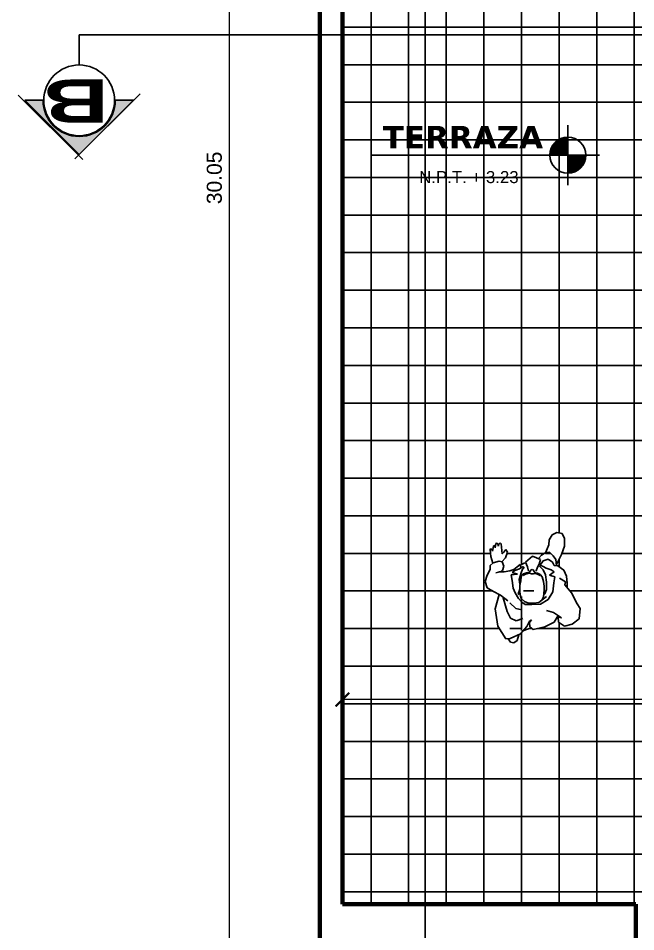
# Model space of a CAD drawing. Header units: inches. Extents: x 20.7 to 104.8, y 84.5 to 143.9.
# Drawn here: x 39.59 to 43.7, y 118.93 to 125.01 of the extents above; entities that cross this region are included whole.
import ezdxf
from ezdxf.enums import TextEntityAlignment as Align

# ---------------------------------------------------------------- set-up
doc = ezdxf.new("R2010")
doc.units = ezdxf.units.IN
doc.header["$MEASUREMENT"] = 0
doc.linetypes.add('CONTINUA', pattern=[0])
for name, color, linetype in [('Cotas', 60, 'Continuous'), ('Linea de corte', 30, 'Continuous'), ('Niveles', 86, 'Continuous'), ('Personas', 241, 'Continuous'), ('Texto', 98, 'Continuous'), ('Textura piso', 8, 'Continuous')]:
    doc.layers.add(name, color=color, linetype=linetype)
doc.layers.add('Paredes', color=5, linetype='Continuous', lineweight=80)
doc.styles.add('SANSSERIFBOLD', font='sasb____.pfb', dxfattribs={"width": 0.85, "height": 0.6})
doc.styles.get("Standard").update_dxf_attribs({"font": 'arial.ttf'})
doc.styles.add('style1', font='arial.ttf')
doc.dimstyles.new('Cotas', dxfattribs={"dimtxt": 0.1, "dimasz": 0.09, "dimexe": 0.2, "dimexo": 0.4, "dimgap": 0.05, "dimtad": 1, "dimzin": 0, "dimdsep": 46, "dimtxsty": 'Standard', "dimblk": 'ARCHTICK', "dimcen": 0.09, "dimse1": 1, "dimse2": 1, "dimclrd": 60, "dimclre": 256, "dimadec": 0, "dimazin": 0, "dimtfac": 1, "dimtix": 1, "dimtofl": 0, "dimtmove": 1, "dimatfit": 3, "dimfxl": 0, "dimtolj": 1, "dimtzin": 0, "dimlwd": 9, "dimarcsym": 0})

# ---------------------------------------------------------------- blocks, each defined once
blk = doc.blocks.new('Nivel')
at = {"layer": 'Niveles'}
for p, q in [((46.51201606576204, 32.29701402175791), (46.5120160657625, 32.69473170920693)), ((46.4135336724248, 32.56323279796762), (46.4135336724248, 32.49587286548248)), ((46.51201606576227, 32.56432433692654), (46.41428920988822, 32.56432433692654)), ((46.51201606576227, 32.56929580801962), (46.41796706889862, 32.56929580801962)), ((46.41850514351789, 32.56997988082443), (46.41850514351789, 32.49587286548248)), ((46.51201606576227, 32.57426727911271), (46.42206909130822, 32.57426727911271)), ((46.42347661461098, 32.57585353747091), (46.42347661461098, 32.49587286548248)), ((46.51201606576227, 32.57923875020591), (46.42665640569884, 32.57923875020591)), ((46.42844808570429, 32.58103468210751), (46.42844808570429, 32.49587286548248)), ((46.51201606576227, 32.584210221299), (46.43181223873874, 32.584210221299)), ((46.43341955679738, 32.58564330092971), (46.43341955679738, 32.49587286548248)), ((46.5120160657625, 32.58918169239208), (46.43765475107101, 32.58918169239208)), ((46.43839102789046, 32.58976373884214), (46.43839102789046, 32.49587286548248)), ((46.44336249898355, 32.59345785444301), (46.44336249898355, 32.49587286548248)), ((46.5120160657625, 32.59415316348517), (46.44436161042948, 32.59415316348517)), ((46.44833397007663, 32.59677248387103), (46.44833397007663, 32.49587286548248)), ((46.5120160657625, 32.59912463457825), (46.45222296849805, 32.59912463457825)), ((46.45330544116972, 32.59974396281867), (46.45330544116972, 32.49587286548248)), ((46.4582769122628, 32.60240101051007), (46.4582769122628, 32.49587286548248)), ((46.5120160657625, 32.60409610567145), (46.46177790710907, 32.60409610567145)), ((46.46324838335589, 32.6047666460881), (46.46324838335589, 32.49587286548248)), ((46.46821985444898, 32.60685950511296), (46.46821985444898, 32.49587286548248)), ((46.47319132554229, 32.60869476871365), (46.47319132554229, 32.49587286548248)), ((46.5120160657625, 32.60906757676454), (46.47429207287131, 32.60906757676454)), ((46.47816279663537, 32.6102848336994), (46.47816279663537, 32.49587286548248)), ((46.48313426772846, 32.6116398039588), (46.48313426772846, 32.49587286548248)), ((46.48810573882155, 32.61276785497065), (46.48810573882155, 32.49587286548248)), ((46.49307720991463, 32.61367550569499), (46.49307720991463, 32.49587286548248)), ((46.5120160657625, 32.61403904785762), (46.49549651235587, 32.61403904785762)), ((46.49804868100772, 32.61436782092354), (46.49804868100772, 32.49587286548248)), ((46.5030201521008, 32.6148485598039), (46.5030201521008, 32.49587286548248)), ((46.50799162319389, 32.6151202812359), (46.50799162319389, 32.49587286548248)), ((46.51201606576204, 32.49969521271608), (46.39276200099492, 32.49969521271608)), ((46.51201606576204, 32.50466668380917), (46.39302526333994, 32.50466668380917)), ((46.51201606576204, 32.50963815490226), (46.39349746338665, 32.50963815490226)), ((46.39364778805246, 32.51087596962414), (46.39364778805246, 32.49587286548248)), ((46.51201606576204, 32.51460962599545), (46.39418111293683, 32.51460962599545)), ((46.51201606576204, 32.51958109708854), (46.39507992055472, 32.51958109708854)), ((46.51201606576204, 32.52455256818163), (46.39619889538174, 32.52455256818163)), ((46.51201606576227, 32.52952403927471), (46.39754449372684, 32.52952403927471)), ((46.39861925914555, 32.53298494641316), (46.39861925914555, 32.49587286548248)), ((46.51201606576227, 32.53449551036791), (46.3991248189627, 32.53449551036791)), ((46.51201606576227, 32.539466981461), (46.40094989020052, 32.539466981461)), ((46.51201606576227, 32.54443845255408), (46.40303200245829, 32.54443845255408)), ((46.40359073023863, 32.54567335662929), (46.40359073023863, 32.49587286548248)), ((46.51201606576227, 32.54940992364717), (46.40538621203949, 32.54940992364717)), ((46.51201606576227, 32.55438139474025), (46.40803099805565, 32.55438139474025)), ((46.40856220133172, 32.5553156130322), (46.40856220133172, 32.49587286548248)), ((46.51201606576227, 32.55935286583345), (46.41098917895827, 32.55935286583345)), ((46.72324268927422, 32.49587286548225), (45.20537225353132, 32.49587286548232)), ((46.63132583827154, 32.494723741623), (46.51201606576204, 32.494723741623)), ((46.63117428251324, 32.48975227052991), (46.51201606576204, 32.48975227052991)), ((46.63081467001619, 32.48478079943671), (46.51201606576204, 32.48478079943671)), ((46.63024510228227, 32.47980932834363), (46.51201606576204, 32.47980932834363)), ((46.62946252475761, 32.47483785725054), (46.51201606576204, 32.47483785725054)), ((46.62846264293374, 32.46986638615746), (46.51201606576204, 32.46986638615746)), ((46.62723979981796, 32.46489491506426), (46.51201606576204, 32.46489491506426)), ((46.62578680626642, 32.45992344397117), (46.51201606576204, 32.45992344397117)), ((46.62409471158888, 32.45495197287809), (46.51201606576204, 32.45495197287809)), ((46.62215249595737, 32.449980501785), (46.51201606576204, 32.449980501785)), ((46.61994665740461, 32.4450090306918), (46.51201606576204, 32.4450090306918)), ((46.61746065272017, 32.44003755959871), (46.51201606576204, 32.44003755959871)), ((46.51296309428697, 32.49587286548248), (46.51296309428697, 32.3765613176807)), ((46.51793456538029, 32.49587286548248), (46.51793456538029, 32.37670443986493)), ((46.52290603647337, 32.49587286548248), (46.52290603647337, 32.37705556522788)), ((46.52787750756646, 32.49587286548248), (46.52787750756646, 32.37761654655716)), ((46.53284897865954, 32.49587286548248), (46.53284897865954, 32.37839039001445)), ((46.53782044975263, 32.49587286548248), (46.53782044975263, 32.37938133759845)), ((46.54279192084572, 32.49587286548248), (46.54279192084572, 32.38059498796141)), ((46.5477633919388, 32.49587286548248), (46.5477633919388, 32.38203846394625)), ((46.55273486303189, 32.49587286548248), (46.55273486303189, 32.38372063924165)), ((46.55770633412497, 32.49587286548248), (46.55770633412497, 32.38565244233504)), ((46.56267780521829, 32.49587286548248), (46.56267780521829, 32.38784726454841)), ((46.56764927631137, 32.49587286548248), (46.56764927631137, 32.39032151217108)), ((46.57262074740446, 32.49587286548248), (46.57262074740446, 32.39309536373761)), ((46.57759221849754, 32.49587286548248), (46.57759221849754, 32.39619382809595)), ((46.58256368959063, 32.49587286548248), (46.58256368959063, 32.39964825805779)), ((46.58753516068371, 32.49587286548248), (46.58753516068371, 32.4034985800774)), ((46.5925066317768, 32.49587286548248), (46.5925066317768, 32.40779669910065)), ((46.59747810286989, 32.49587286548248), (46.59747810286989, 32.4126119351774)), ((46.60244957396297, 32.49587286548248), (46.60244957396297, 32.41804020590856)), ((46.60742104505628, 32.49587286548248), (46.60742104505628, 32.42422070412086)), ((46.61239251614937, 32.49587286548248), (46.61239251614937, 32.43136929573969)), ((46.61736398724246, 32.49587286548248), (46.61736398724246, 32.43985538837338)), ((46.62233545833554, 32.49587286548248), (46.62233545833554, 32.45042207974526)), ((46.62730692942863, 32.49587286548248), (46.62730692942863, 32.46514569416907)), ((46.61467413010972, 32.43506608850563), (46.51201606576204, 32.43506608850563)), ((46.61156185614389, 32.43009461741254), (46.51201606576204, 32.43009461741254)), ((46.60809217902782, 32.42512314631946), (46.51201606576204, 32.42512314631946)), ((46.60422476192501, 32.42015167522626), (46.51201606576204, 32.42015167522626)), ((46.59990711596787, 32.41518020413317), (46.51201606576204, 32.41518020413317)), ((46.59506905315446, 32.41020873304009), (46.51201606576204, 32.41020873304009)), ((46.58961329299107, 32.405237261947), (46.51201606576204, 32.405237261947)), ((46.58339834355455, 32.4002657908538), (46.51201606576204, 32.4002657908538)), ((46.57620405873898, 32.39529431976072), (46.51201606576204, 32.39529431976072)), ((46.56765181193553, 32.39032284866763), (46.51201606576204, 32.39032284866763)), ((46.5569731899195, 32.38535137757454), (46.51201606576204, 32.38535137757454)), ((46.54197468260371, 32.38037990648146), (46.51201606576204, 32.38037990648146))]:
    blk.add_line(p, q, dxfattribs=at)
blk.add_circle((46.51201606576204, 32.49587286548236), 0.1193153062346656, dxfattribs=at)
blk = doc.blocks.new('persona2')
at = {"layer": 'Personas', "color": 30, "linetype": 'ByBlock'}
for p, q in [((44.97619461553275, 30.9104643167072), (45.04932404474047, 30.94699779430307)), ((45.04932404474047, 30.94699779430307), (45.08011538335412, 30.96814875501645)), ((45.08011538335412, 30.96814875501645), (45.14939589523495, 30.9604574965751)), ((45.14939589523495, 30.9604574965751), (45.18403615117548, 30.91430994592765)), ((44.82608683979091, 30.85854832222885), (44.86457601305809, 30.87585365372156)), ((44.86457601305809, 30.87585365372156), (44.91268747964212, 30.88162209755246)), ((44.87804722370159, 30.82970610307411), (44.90306518632527, 30.87008520989066)), ((44.90306518632527, 30.87008520989066), (44.92230977295875, 30.86623958066998)), ((44.91268747964212, 30.88162209755246), (44.94105232689751, 30.88162209755246)), ((44.92230977295875, 30.86623958066998), (44.97619461553275, 30.9104643167072)), ((45.19750736181899, 30.8623939514493), (45.17056494053198, 30.82393765924321)), ((45.18403615117548, 30.91430994592765), (45.19750736181899, 30.8623939514493)), ((44.75488186924675, 30.8066323277505), (44.72986390662307, 30.78740418164734)), ((44.79594733395029, 30.8105399832487), (44.75488186924675, 30.8066323277505)), ((44.79337104251393, 30.7950954400887), (44.79721995984058, 30.81816921541231)), ((44.79721995984058, 30.81816921541231), (44.82608683979091, 30.85854832222885)), ((44.87034938904807, 30.79894106930915), (44.85880263706812, 30.76433040632373)), ((44.91076302097857, 30.79317262547825), (44.87034938904807, 30.79894106930915)), ((45.14169806058165, 30.84316580534637), (45.10705780464112, 30.79124981086802)), ((45.12726462060643, 30.82153414098037), (45.17056494053198, 30.7950954400887)), ((45.137849143255, 30.82201484463299), (45.14169806058165, 30.84316580534637)), ((45.17056494053198, 30.82393765924321), (45.137849143255, 30.82201484463299)), ((44.72986390662307, 30.78740418164734), (44.70677040266272, 30.76433040632373)), ((44.70677040266272, 30.76433040632373), (44.70869486132604, 30.73933381638967)), ((44.70869486132604, 30.73933381638967), (44.72601498929642, 30.71049159723493)), ((44.75295741058343, 30.75471633327215), (44.7722019972169, 30.78355855242667)), ((44.76450416256338, 30.72202848489696), (44.75295741058343, 30.75471633327215)), ((44.7722019972169, 30.78355855242667), (44.79337104251393, 30.7950954400887)), ((44.81261562914741, 30.7412566309999), (44.80106887716723, 30.72202848489696)), ((44.82416238112759, 30.77394447937509), (44.81261562914741, 30.7412566309999)), ((44.83763359177109, 30.7950954400887), (44.82416238112759, 30.77394447937509)), ((44.85880263706812, 30.76433040632373), (44.83763359177109, 30.7950954400887)), ((44.85687817840456, 30.73741100177922), (44.9049896449886, 30.74317944561035)), ((44.9049896449886, 30.74317944561035), (44.95310111157263, 30.74317944561035)), ((44.97042123954278, 30.78548136703712), (44.91076302097857, 30.79317262547825)), ((44.95310111157263, 30.74317944561035), (44.98247630264491, 30.73189094713742)), ((45.02045716479014, 30.75471633327215), (44.97042123954278, 30.78548136703712)), ((45.05124850340379, 30.7028003387938), (45.02045716479014, 30.75471633327215)), ((45.10705780464112, 30.79124981086802), (45.09358659399762, 30.74317944561035)), ((45.17056494053198, 30.7950954400887), (45.20328073780919, 30.73356537255877)), ((44.72601498929642, 30.71049159723493), (44.74871032939525, 30.69033519580271)), ((44.79144658385061, 30.70087752418335), (44.76450416256338, 30.72202848489696)), ((44.80106887716723, 30.72202848489696), (44.79144658385061, 30.70087752418335)), ((44.79308855316882, 30.69066367409743), (44.82223792246426, 30.72202848489696)), ((44.82223792246426, 30.72202848489696), (44.85687817840456, 30.73741100177922)), ((45.05317296206712, 30.64511590048455), (45.05124850340379, 30.7028003387938)), ((45.20328073780919, 30.73356537255877), (45.22060086577934, 30.65472997353613)), ((45.05317296206712, 30.60089116444733), (45.05317296206712, 30.64511590048455)), ((45.17441385785863, 30.62973338360207), (45.15516927122516, 30.6431930858741)), ((45.15516927122516, 30.6431930858741), (45.16479156454201, 30.62973338360207)), ((45.16479156454201, 30.62973338360207), (45.19943182048231, 30.61242805210913)), ((45.20135627914564, 30.63357901282275), (45.17441385785863, 30.62973338360207)), ((45.22060086577934, 30.65472997353613), (45.20135627914564, 30.63357901282275)), ((45.20867944043103, 30.64162760849245), (45.22903053682575, 30.58740438027928)), ((44.77989983187043, 30.59512272061643), (44.77619346703693, 30.60623231614259)), ((44.79137111488324, 30.56933438348994), (44.77989983187043, 30.59512272061643)), ((44.78759766652373, 30.56820331607214), (44.80684225315743, 30.57397175990304)), ((44.82031346380094, 30.52590139464537), (44.78759766652373, 30.56820331607214)), ((44.81261562914741, 30.59512272061643), (44.80106887716723, 30.58550864756485)), ((44.80106887716723, 30.58550864756485), (44.81646454647406, 30.56435768685146)), ((44.81454008781073, 30.5874314621753), (44.81261562914741, 30.59512272061643)), ((44.83570913310776, 30.57781738912372), (44.81454008781073, 30.5874314621753)), ((44.81646454647406, 30.56435768685146), (44.82801129845424, 30.5335926530865)), ((44.88766951701844, 30.56243487224124), (44.83570913310776, 30.57781738912372)), ((44.91801355844641, 30.5674878920249), (44.88766951701844, 30.56243487224124)), ((44.97619461553275, 30.53551546769695), (45.01468378879994, 30.55858924302056)), ((45.01468378879994, 30.55858924302056), (45.03777729276029, 30.57974020373394)), ((45.03777729276029, 30.57974020373394), (45.05317296206712, 30.60089116444733)), ((45.08973767667097, 30.57974020373394), (45.08011538335412, 30.5393610969174)), ((45.14747143657163, 30.58550864756485), (45.16286710587868, 30.54128391152785)), ((45.19943182048231, 30.61242805210913), (45.24946774572967, 30.57012613068236)), ((45.24946774572967, 30.57012613068236), (45.28025908434332, 30.50282761932153)), ((44.82993575711756, 30.49898199010108), (44.82031346380094, 30.52590139464537)), ((44.82801129845424, 30.5335926530865), (44.84148250909774, 30.51436450698356)), ((44.83763359177109, 30.46244851250522), (44.82993575711756, 30.49898199010108)), ((44.84148250909774, 30.51436450698356), (44.85302926107791, 30.55089798457943)), ((44.85302926107791, 30.55089798457943), (44.85687817840456, 30.50859606315266)), ((44.85687817840456, 30.50859606315266), (44.89344289300842, 30.51436450698356)), ((44.89344289300842, 30.51436450698356), (44.9454032769191, 30.52205576542469)), ((44.9454032769191, 30.52205576542469), (44.97619461553275, 30.53551546769695)), ((45.08011538335412, 30.5393610969174), (45.04353454257487, 30.49999999999999)), ((45.1455469779083, 30.50475043393199), (45.10128442865115, 30.48167665860815)), ((45.16286710587868, 30.54128391152785), (45.1455469779083, 30.50475043393199)), ((45.28025908434332, 30.50282761932153), (45.28218354300687, 30.47398540016702)), ((44.76642862122693, 30.4297606641298), (44.77027753855358, 30.44898881023296)), ((44.77027753855358, 30.44898881023296), (44.79914441850391, 30.46052569789476)), ((44.79914441850391, 30.46052569789476), (44.82801129845424, 30.45091162484341)), ((44.82801129845424, 30.45091162484341), (44.83378467444444, 30.44129755179183)), ((44.83378467444444, 30.44129755179183), (44.84340696776106, 30.40668688880619)), ((44.83763359177109, 30.42745328659757), (44.83763359177109, 30.46244851250522)), ((44.99159028483981, 30.43745192257115), (44.96464786355281, 30.38745874270303)), ((45.03007945810676, 30.48552228782883), (44.99159028483981, 30.43745192257115)), ((45.10128442865115, 30.48167665860815), (45.00891041280996, 30.45668006867431)), ((45.28218354300687, 30.47398540016702), (45.19750736181899, 30.42014659107845)), ((44.77605091454355, 30.38938155731348), (44.76642862122693, 30.4297606641298)), ((44.79337104251393, 30.3682305966001), (44.77605091454355, 30.38938155731348)), ((44.96464786355281, 30.38745874270303), (44.94347881825578, 30.34900245049694)), ((45.08203984201744, 30.40284125958551), (44.98748477302458, 30.42983391421017)), ((45.19750736181899, 30.42014659107845), (45.08203984201744, 30.40284125958551)), ((44.82031346380094, 30.3682305966001), (44.79337104251393, 30.3682305966001)), ((44.85880263706812, 30.34900245049694), (44.82031346380094, 30.3682305966001)), ((44.90114072766195, 30.33554274822468), (44.85880263706812, 30.34900245049694)), ((44.94347881825578, 30.34900245049694), (44.90114072766195, 30.33554274822468))]:
    blk.add_line(p, q, dxfattribs=at)
at = {"layer": 'Personas', "color": 18, "linetype": 'ByBlock'}
for p, q in [((44.61439638682153, 30.8623939514493), (44.58168058954455, 30.84701143456682)), ((44.66635677073221, 30.86431676605975), (44.61439638682153, 30.8623939514493)), ((44.72216607196955, 30.84316580534637), (44.66635677073221, 30.86431676605975)), ((44.58168058954455, 30.84701143456682), (44.57398275489103, 30.81240077158141)), ((44.57398275489103, 30.81240077158141), (44.59130288286118, 30.78163573781644)), ((44.78695274069819, 30.80968408713187), (44.72216607196955, 30.84316580534637)), ((44.59130288286118, 30.78163573781644), (44.62401868013838, 30.76240759171328)), ((44.62401868013838, 30.76240759171328), (44.65673447741536, 30.75856196249283)), ((44.65673447741536, 30.75856196249283), (44.7099103089029, 30.73730980101042)), ((45.25468240791422, 30.55872880214549), (45.29373029498682, 30.54897516996898)), ((45.305277046967, 30.50475043393199), (45.2812008407106, 30.48871334186294)), ((45.29373029498682, 30.54897516996898), (45.30912596429388, 30.52590139464537)), ((45.30912596429388, 30.52590139464537), (45.305277046967, 30.50475043393199))]:
    blk.add_line(p, q, dxfattribs=at)
at = {"layer": 'Personas', "linetype": 'ByBlock'}
for p, q in [((45, 30.74368397986752), (45.04110790781427, 30.69313285422522)), ((44.84320011169719, 30.67244634148546), (44.84502695289196, 30.68400645154584)), ((44.84502695289196, 30.68400645154584), (44.85355221180165, 30.70225925690461)), ((44.85355221180165, 30.70225925690461), (44.8693848354911, 30.71564464750095)), ((44.8693848354911, 30.71564464750095), (44.90044113580469, 30.72294576964459)), ((44.90044113580469, 30.72294576964459), (44.93210638318359, 30.72842161125204)), ((44.93210638318359, 30.72842161125204), (44.95463742458772, 30.72903003809752)), ((44.95463742458772, 30.72903003809752), (44.98204004251155, 30.7265963307163)), ((44.98386688370655, 30.73207217232398), (44.95813819956551, 30.72871912393863)), ((44.965031521042, 30.72961748470671), (45.00944266043538, 30.72172891595387)), ((44.98752056609631, 30.72781318440679), (44.98386688370655, 30.73207217232398)), ((44.98565925619958, 30.72595346461562), (44.98752056609631, 30.72781318440679)), ((45.00944266043538, 30.72172891595387), (45.02527528412482, 30.71260251327449)), ((45.04110790781427, 30.69313285422522), (45.04597948433396, 30.65966937773437)), ((44.82006012322798, 30.64810926767377), (44.82371380561798, 30.65480196297194)), ((44.82249591148783, 30.64202499922085), (44.82006012322798, 30.64810926767377)), ((44.83223906452744, 30.63594073076792), (44.82249591148783, 30.64202499922085)), ((44.82371380561798, 30.65480196297194), (44.83345695865759, 30.66210308511536)), ((44.84259116463212, 30.62924803546975), (44.83223906452744, 30.63594073076792)), ((44.83345695865759, 30.66210308511536), (44.84320011169719, 30.66697049987779)), ((44.84380905876204, 30.61099523011098), (44.84259116463212, 30.62924803546975)), ((44.84320011169719, 30.66697049987779), (44.84320011169719, 30.67244634148546)), ((45.04415264313896, 30.62377219386208), (45.03380054303451, 30.59821826635989)), ((45.04597948433396, 30.65966937773437), (45.04415264313896, 30.62377219386208)), ((44.84989852941188, 30.59152557106172), (44.84380905876204, 30.61099523011098)), ((44.85598800006149, 30.58179074153709), (44.84989852941188, 30.59152557106172)), ((44.86877588842602, 30.57509804623892), (44.85598800006149, 30.58179074153709)), ((44.895569559285, 30.57205591201246), (44.86877588842602, 30.57509804623892)), ((44.92845270079359, 30.56536321671406), (44.895569559285, 30.57205591201246)), ((44.96925215414702, 30.56718849725003), (44.92845270079359, 30.56536321671406)), ((44.98386688370655, 30.55562838718943), (44.95153660203312, 30.56639594122783)), ((45.0106605545653, 30.5726643388577), (44.96925215414702, 30.56718849725003)), ((44.98271367626106, 30.56896864722322), (44.98691161903124, 30.5611042287971)), ((44.98691161903124, 30.5611042287971), (44.98386688370655, 30.55562838718943)), ((45.03380054303451, 30.59821826635989), (45.0106605545653, 30.5726643388577)), ((44.65096110142539, 30.44322036640206), (44.64326326677186, 30.43552910796093)), ((44.64326326677186, 30.43552910796093), (44.65288556008871, 30.42591503490935)), ((44.71639269597957, 30.44898881023296), (44.65096110142539, 30.44322036640206)), ((44.70677040266272, 30.4835994732186), (44.68752581602924, 30.47398540016702)), ((44.68752581602924, 30.47398540016702), (44.70677040266272, 30.46052569789476)), ((44.74333511726658, 30.4720625855568), (44.70677040266272, 30.4835994732186)), ((44.70677040266272, 30.46052569789476), (44.71639269597957, 30.44898881023296)), ((44.77004068210269, 30.44780553970344), (44.74333511726658, 30.4720625855568)), ((44.65096110142539, 30.42014659107845), (44.64518772543519, 30.41053251802687)), ((44.64518772543519, 30.41053251802687), (44.64903664276206, 30.40668688880619)), ((44.64903664276206, 30.40668688880619), (44.67790352271239, 30.40284125958551)), ((44.66635677073221, 30.4239922202989), (44.65096110142539, 30.42014659107845)), ((44.65288556008871, 30.42591503490935), (44.66635677073221, 30.4239922202989)), ((44.66443231206889, 30.40091844497529), (44.66250785340556, 30.39322718653393)), ((44.66250785340556, 30.39322718653393), (44.66635677073221, 30.39130437192371)), ((44.67790352271239, 30.40284125958551), (44.66443231206889, 30.40091844497529)), ((44.66635677073221, 30.39130437192371), (44.69907256800942, 30.3855359280928)), ((44.68560135736592, 30.3797674842619), (44.68367689870237, 30.37207622582055)), ((44.69907256800942, 30.3855359280928), (44.68560135736592, 30.3797674842619)), ((44.69137473335589, 30.3682305966001), (44.73371282394972, 30.373999040431)), ((44.73371282394972, 30.373999040431), (44.77862552816081, 30.38623749558577)), ((44.68367689870237, 30.37207622582055), (44.69137473335589, 30.3682305966001))]:
    blk.add_line(p, q, dxfattribs=at)
at = {"layer": 'Personas', "color": 5, "linetype": 'ByBlock'}
for p, q in [((44.7317883652864, 30.65088434431545), (44.75488186924675, 30.70472315340403)), ((44.75488186924675, 30.70472315340403), (44.78567320786041, 30.69510908035245)), ((44.78567320786041, 30.69510908035245), (44.80491779449411, 30.68357219269064)), ((44.80491779449411, 30.68357219269064), (44.82993575711756, 30.67395811963906)), ((44.7722019972169, 30.60473679366801), (44.7317883652864, 30.65088434431545)), ((44.80299333583056, 30.61627368132981), (44.7722019972169, 30.60473679366801)), ((44.83186021578111, 30.62396493977117), (44.80299333583056, 30.61627368132981)), ((44.82993575711756, 30.67395811963906), (44.83186021578111, 30.67395811963906))]:
    blk.add_line(p, q, dxfattribs=at)
at = {"layer": 'Personas', "color": 250, "linetype": 'ByBlock'}
for p, q in [((44.85172537060665, 30.68400645154584), (44.84868063528196, 30.66818735356828)), ((44.86146852364626, 30.70165083005936), (44.85172537060665, 30.68400645154584)), ((44.84989852941188, 30.64385027975659), (44.84563589995704, 30.62742275493379)), ((44.84563589995704, 30.62742275493379), (44.85172537060665, 30.60491096165806)), ((44.84868063528196, 30.66818735356828), (44.85050747647673, 30.65662724350791)), ((44.85050747647673, 30.65662724350791), (44.84989852941188, 30.64385027975659)), ((44.85172537060665, 30.60491096165806), (44.86146852364626, 30.58787500999001))]:
    blk.add_line(p, q, dxfattribs=at)
blk = doc.blocks.new('_ArchTick')
at = {"color": 0, "linetype": 'ByBlock', "const_width": 0.15}
blk.add_lwpolyline([(-0.5, -0.5), (0.5, 0.5)], dxfattribs=at)
blk = doc.blocks.new('*D298')
at = {"layer": 'Cotas', "color": 60, "linetype": 'CONTINUA', "lineweight": 9, "transparency": 16777216}
blk.add_line((40.99765915143249, 108.9211326138387), (40.9976591514325, 138.9711326138387), dxfattribs=at)
at = {"layer": 'Defpoints', "color": 0, "transparency": 16777216}
for p in [(40.9976591514325, 138.9711326138387), (40.9976591514325, 138.9711326138387), (40.99765915143247, 108.9211326138387)]:
    blk.add_point(p, dxfattribs=at)
at = {"layer": 'Cotas', "color": 60, "lineweight": 9, "transparency": 16777216, "xscale": 0.09, "yscale": 0.09, "zscale": 0.09}
for p, rotation in [((40.9976591514325, 138.9711326138387), 90), ((40.99765915143249, 108.9211326138387), 270)]:
    blk.add_blockref('_ArchTick', p, dxfattribs=dict(at, rotation=rotation))
at = {"layer": 'Cotas', "color": 0, "transparency": 16777216, "insert": (40.8965677462483, 123.9461326138387), "char_height": 0.1, "attachment_point": 5, "rotation": 90}
blk.add_mtext('\\A1;30.05', dxfattribs=at)
blk = doc.blocks.new('*D407')
at = {"layer": 'Cotas', "color": 60, "linetype": 'CONTINUA', "lineweight": 9, "transparency": 16777216}
blk.add_line((46.75959260785634, 120.4765970092122), (41.74765915143252, 120.4765970092122), dxfattribs=at)
at = {"layer": 'Defpoints', "color": 0, "transparency": 16777216}
for p in [(41.74765915143252, 120.4765970092122), (41.74765915143252, 120.4765970092122), (46.75959260785634, 120.4765970092122)]:
    blk.add_point(p, dxfattribs=at)
at = {"layer": 'Cotas', "color": 60, "lineweight": 9, "transparency": 16777216, "xscale": 0.09, "yscale": 0.09, "zscale": 0.09, "rotation": 180}
blk.add_blockref('_ArchTick', (41.74765915143252, 120.4765970092122), dxfattribs=at)
at = {"layer": 'Cotas', "color": 60, "lineweight": 9, "transparency": 16777216, "xscale": 0.09, "yscale": 0.09, "zscale": 0.09}
blk.add_blockref('_ArchTick', (46.75959260785634, 120.4765970092122), dxfattribs=at)
at = {"layer": 'Cotas', "color": 0, "transparency": 16777216, "insert": (44.25362587964443, 120.5776543079844), "char_height": 0.1, "attachment_point": 5}
blk.add_mtext('\\A1;5.01', dxfattribs=at)
blk = doc.blocks.new('corte 2')
at = {"layer": 'Cotas', "linetype": 'ByBlock'}
blk.add_hatch(color=256, dxfattribs=at).paths.add_polyline_path([(29.39006926400077, 30.86183157133371), (29.02907860691801, 30.50084091425094), (29.15006926400054, 30.50084091425094, -1), (29.63006926400055, 30.50084091425094), (29.75105992108354, 30.50084091425094)])
at = {"layer": 'Cotas', "color": 3, "linetype": 'Continuous'}
for p, q in [((28.9851084034525, 30.45687071078544), (29.41787370965801, 30.88963601699118)), ((29.79488622752149, 30.46601545844976), (29.36612956899705, 30.89477211697397))]:
    blk.add_line(p, q, dxfattribs=at)
at = {"layer": 'Cotas', "color": 3}
for p, q in [((29.02907860691801, 30.50084091425094), (29.39006926400077, 30.86183157133371)), ((29.39006926400077, 30.86183157133371), (29.75105992108354, 30.50084091425094)), ((29.15006926400054, 30.50084091425094), (29.02907860691801, 30.50084091425094)), ((29.75105992108354, 30.50084091425094), (29.63006926400055, 30.50084091425094))]:
    blk.add_line(p, q, dxfattribs=at)
at = {"layer": 'Cotas', "color": 3, "linetype": 'Continuous'}
blk.add_circle((29.39006926400077, 30.50084091425083), 0.2352, dxfattribs=at)
at = {"layer": 'Cotas', "color": 3}
blk.add_arc((29.39006926400054, 30.50084091425094), 0.2400000000000091, 0, 180, dxfattribs=at)
at = {"layer": 'Cotas', "color": 3, "style": 'SANSSERIFBOLD', "width": 1.5}
blk.add_text('B', height=0.288, dxfattribs=at).set_placement((29.41140360753928, 30.36217291678395), align=Align.CENTER)

msp = doc.modelspace()

# ---------------------------------------------------------------- hatches: boundary and pattern name
at = {"layer": 'Textura piso'}
h = msp.add_hatch(dxfattribs=at)
h.set_pattern_fill('ANSI37', color=256, scale=2, angle=315, style=0)
h.set_pattern_definition([(0, (0.1879038295239752, -18.05128980169419), (6.938893903907228e-17, 0.25), []), (90, (0.1879038295239752, -18.05128980169419), (-0.25, 6.938893903907228e-17), [])])
edge = h.paths.add_edge_path()
edge.add_ellipse((43.73687838165675, 118.9766102673596), major_axis=(0.5865214487160307, 0.5865214487160304), ratio=0.9999999999999027, start_angle=-45.21454470821902, end_angle=41.36552252760481, ccw=False)
edge.add_line((44.56633915394681, 118.973504326966), (44.59765915143251, 118.9735043280695))
edge.add_line((44.59765915143251, 118.9735043280695), (44.59765915143252, 119.1155043267909))
edge.add_line((44.59765915143252, 119.1155043267909), (46.75959260785635, 119.1155043267909))
edge.add_line((46.75959260785633, 119.1155043267909), (46.75959260785633, 121.1364613111247))
edge.add_line((46.75959260785635, 121.1364613111247), (46.63257595297162, 121.2528699795877))
edge.add_line((46.63257595297162, 121.2528699795877), (46.75959260785635, 121.4346861072634))
edge.add_line((46.75959260785635, 121.4346861072634), (46.75959260785635, 121.494622015374))
edge.add_line((46.75959260785635, 121.494622015374), (46.65215717140785, 121.4141531671768))
edge.add_line((46.65215717140785, 121.4141531671768), (46.52736121872363, 121.3807313989772))
edge.add_line((46.52736121872363, 121.3807313989772), (46.63466936036782, 121.575267675843))
edge.add_line((46.63466936036782, 121.575267675843), (46.47744818505493, 121.4540456257142))
edge.add_line((46.47744818505493, 121.4540456257142), (46.37884030967523, 121.6382998512189))
edge.add_line((46.37884030967523, 121.6382998512189), (46.31839671207696, 121.8015937167044))
edge.add_line((46.31839671207696, 121.8015937167044), (46.27375457642539, 122.0023193810482))
edge.add_line((46.27375457642538, 122.0023193810482), (46.47207128518966, 122.1022351233568))
edge.add_line((46.47207128518966, 122.1022351233568), (46.75959260785633, 122.0473430505378))
edge.add_line((46.75959260785635, 122.0473430505378), (46.75959260785635, 122.182141970247))
edge.add_line((46.75959260785635, 122.182141970247), (46.55801857154709, 122.1752778853618))
edge.add_line((46.55801857154709, 122.1752778853618), (46.25943881915212, 122.2409926884812))
edge.add_line((46.25943881915212, 122.2409926884812), (46.26723114513, 122.356999281476))
edge.add_line((46.26723114513, 122.356999281476), (46.53513553559741, 122.4391713386472))
edge.add_line((46.53513553559739, 122.4391713386472), (46.28216072269903, 122.4589641476806))
edge.add_line((46.28216072269903, 122.4589641476806), (46.3313528093512, 122.6352077933319))
edge.add_line((46.3313528093512, 122.6352077933319), (43.93187193619565, 122.6352077933319))
edge.add_line((43.93187193619565, 122.6352077933319), (43.93187193619565, 129.3970058728399))
edge.add_line((43.93187193619565, 129.3970058728399), (42.64765915143249, 129.3970058728399))
edge.add_line((42.64765915143249, 129.3970058728399), (42.64765915143249, 128.7070058728399))
edge.add_line((42.64765915143249, 128.7070058728399), (42.2476591514325, 128.7070058728399))
edge.add_arc((42.1976591514325, 128.7070058728399), 0.05, -90, 1.63140612130519e-11, ccw=False)
edge.add_arc((42.1976591514325, 128.7070058728399), 0.05, -180.00000000001626, -90, ccw=False)
edge.add_line((42.14765915143251, 128.7070058728399), (41.74765915143252, 128.7070058728399))
edge.add_line((41.74765915143252, 128.7070058728399), (41.74765915143252, 119.1155043267909))
edge.add_line((41.74765915143252, 119.1155043267909), (43.69765915143253, 119.1155043267909))
edge.add_line((43.69765915143253, 119.1155043267909), (43.69765915143252, 118.9735043278525))
edge.add_line((43.69765915143252, 118.9735043278525), (43.72930799211115, 118.9735043270855))
edge.add_ellipse((43.73329915342013, 118.975664327895), major_axis=(0.001527350648309777, -0.001527350648309778), ratio=0.9999999999767395, start_angle=90, end_angle=404.9999900935448, ccw=False)
edge.add_line((43.73545915350444, 118.9776144013422), (43.73545915341225, 119.0530136505731))
edge.add_ellipse((43.74231715339444, 119.0489963271757), major_axis=(0.004849338308339666, -0.004849338308339672), ratio=0.9999999999949449, start_angle=135.0000000371351, end_angle=225.0000000376622, ccw=False)
edge.add_line((43.74447715342136, 119.0567490284893), (43.74447715315107, 119.4048837067043))
edge.add_line((43.74447715315107, 119.4048837067043), (43.74447715293974, 119.7276439004602))
edge.add_ellipse((43.74231715290169, 119.7353966017712), major_axis=(0.004849338308325458, 0.004849338308325455), ratio=0.999999999996662, start_angle=135.0000000374217, end_angle=225.0000000380879, ccw=False)
edge.add_line((43.73545915298315, 119.7313792783407), (43.73545915297078, 119.7414943795465))
edge.add_line((43.73545915297078, 119.7414943795465), (43.731103068135, 119.7414943785927))
edge.add_ellipse((43.70542682650098, 119.7414494717443), major_axis=(0.01815587231779666, -0.01815587231779667), ratio=0.9999999999927778, start_angle=45.10020867616265, end_angle=84.16597305650603)
edge.add_line((43.72533415224059, 119.7576658151621), (43.71925915296191, 119.7576658144664))
edge.add_line((43.71925915296192, 119.7576658144664), (43.71925915297918, 119.7505530431856))
edge.add_line((43.71925915297918, 119.7505530431856), (43.70519591363912, 119.7471377459656))
edge.add_ellipse((43.7092740658007, 119.7564002980359), major_axis=(0.005754533328616031, -0.005754533328616034), ratio=0.9999999999957939, start_angle=225.0000000375392, end_angle=319.67572227145763, ccw=False)
edge.add_line((43.70113592664983, 119.7564002981958), (43.70113592668054, 119.7641263929048))
edge.add_line((43.70113592668054, 119.7641263929048), (43.69818657714033, 119.7641263930929))
edge.add_line((43.69818657714033, 119.7641263930929), (43.69818657708508, 119.7715123659886))
edge.add_line((43.69818657708508, 119.7715123659886), (43.7011359267099, 119.7715123658005))
edge.add_line((43.7011359267099, 119.7715123658005), (43.7011359267608, 119.7843200732249))
edge.add_ellipse((43.70927406577509, 119.7792384603201), major_axis=(0.005754533328598588, 0.005754533328598586), ratio=0.9999999999972087, start_angle=40.32427781040991, end_angle=135.0000000376389, ccw=False)
edge.add_line((43.70993745801452, 119.7873495165256), (43.72533415294606, 119.7836103830714))
edge.add_line((43.72533415294608, 119.7836103830713), (43.72533415293707, 119.7779729436031))
edge.add_ellipse((43.70542682646173, 119.7941892857281), major_axis=(0.01815587231773378, 0.01815587231773378), ratio=0.9999999999938775, start_angle=-84.16597297302403, end_angle=-45.10020860027818)
edge.add_line((43.73110306820688, 119.7941443795526), (43.73545915290639, 119.7941443786438))
edge.add_line((43.73545915290637, 119.7941443786438), (43.73545915289382, 119.8044086020969))
edge.add_line((43.73545915289382, 119.8044086020969), (43.78945914776834, 119.8044086020727))
h.paths.add_polyline_path([(43.22321747823611, 121.548449812622), (43.22514029284656, 121.4964894287114), (43.20398933213319, 121.440680127474), (43.17050761391867, 121.3758934587454), (43.1713635100355, 121.3668988654933), (43.1789927421991, 121.365626239603), (43.21937184901567, 121.3367593596526), (43.23667718050837, 121.2982701863855), (43.24244562433925, 121.2501587198014), (43.24244562433925, 121.221793872546), (43.27128784349402, 121.1866515839108), (43.30782132108986, 121.1135221547031), (43.32897228180326, 121.0827308160895), (43.32128102336191, 121.0134503042086), (43.27513347271446, 120.9788100482681), (43.22321747823609, 120.9653388376246), (43.18476118603002, 120.9922812589116), (43.18283837141979, 121.0249970561886), (43.20398933213315, 121.0211481388619), (43.18235766776718, 121.0355815788372), (43.15591896687549, 120.9922812589116), (43.09438889934556, 120.9595654616344), (43.01555350032292, 120.9422453336642), (43.00245113527924, 120.9541667590125), (42.94822790706608, 120.9338156626178), (42.93094965746914, 120.9133784537139), (42.9195523289323, 120.9081637915294), (42.90979869675577, 120.8691159044568), (42.88672492143216, 120.8537202351497), (42.86557396071878, 120.8575691524766), (42.84953686864974, 120.881645358733), (42.83480892695383, 120.8806626564367), (42.78097011786525, 120.9653388376246), (42.7636647863723, 121.0808063574262), (42.79065744099698, 121.175361426419), (42.74828226948999, 121.1981983358908), (42.70982597728374, 121.2193673811878), (42.69636627501148, 121.2617054717817), (42.70982597728376, 121.3040435623754), (42.7290541233869, 121.3425327356426), (42.72905412338689, 121.3694751569297), (42.74706102237256, 121.3842206712827), (42.7348225672178, 121.4291333754938), (42.7290541233869, 121.4714714660877), (42.73289975260737, 121.4791693007412), (42.74059101104869, 121.4772448420777), (42.74635945487961, 121.4637736314342), (42.75285910990033, 121.5006365016056), (42.76533949587166, 121.4975137373548), (42.76827004605636, 121.519511656425), (42.78577715439096, 121.5089984100231), (42.79635263474773, 121.5195829326717), (42.80404389318886, 121.5118850980182), (42.80981233701975, 121.446453503464), (42.82134922468158, 121.4560757967809), (42.83480892695383, 121.4753203834143), (42.84442300000539, 121.4560757967809), (42.8328861123436, 121.419511082177), (42.80938504488411, 121.3936378045919), (42.82134922468157, 121.3637017809397), (42.81173515163022, 121.3348349009893), (42.80212107857859, 121.3290615249992), (42.78827681338429, 121.3252126076725), (42.82327203929202, 121.3252126076725), (42.85980551688776, 121.3329104423259), (42.88672492143219, 121.3425327356427), (42.92902684285895, 121.3752485329198), (42.93015791027676, 121.3714750845603), (42.95594624740311, 121.3829463675731), (42.96705584292938, 121.3866527324066), (42.96556032045481, 121.3906442022267), (43.01170787110225, 121.4310578341571), (43.05115872258952, 121.4141358700483), (43.07131512402174, 121.4368312101471), (43.09813332779723, 121.4529358905407), (43.11938548927962, 121.5061117220282), (43.12323111850009, 121.5388275193052), (43.14245926460325, 121.5715433165824), (43.1732242983682, 121.5888634445525), (43.20783496135363, 121.581165609899)], flags=16)
edge = h.paths.add_edge_path(flags=0)
edge.add_line((43.12515393311054, 121.4560757967809), (43.10015734317648, 121.4541513381175))
edge.add_line((43.14822770843415, 121.4329822928205), (43.12515393311054, 121.4560757967809))
edge.add_line((43.16745585453731, 121.4079643301968), (43.14822770843415, 121.4329822928205))
edge.add_line((43.1713635100355, 121.3668988654933), (43.16745585453731, 121.4079643301968))
edge.add_line((42.93094965746917, 120.9133784537139), (42.86365114610834, 120.8825871151003))
edge.add_line((42.86365114610834, 120.8825871151003), (42.83480892695383, 120.8806626564367))
edge.add_line((43.00284852600765, 121.3403502879557), (43.00893279446058, 121.3427860762156))
edge.add_line((43.02779402666459, 121.3196460877464), (43.03326986827227, 121.3196460877464))
h.paths.add_polyline_path([(42.35128574646272, 128.5710422993627), (42.35128574646272, 128.316844851411), (42.04403255640229, 128.316844851411), (42.04403255640229, 128.5710422993627)], flags=24)
h.paths.add_polyline_path([(42.23778877800044, 124.0113464364412), (42.92575603584491, 124.0113464364412), (42.92575603584491, 123.8896001881465), (42.23778877800044, 123.8896001881465)], flags=24)
h.paths.add_polyline_path([(41.97877303980314, 124.3293088957853), (43.11465282489381, 124.3293088957853), (43.11465282489381, 124.1043088957853), (41.97877303980314, 124.1043088957853)], flags=24)

# ---------------------------------------------------------------- linework, layer by layer
at = {"layer": 'Linea de corte'}
for p, q in [((42.29765915143246, 141.1711326138387), (42.29765915143244, 106.7211326138387)), ((52.4075733872574, 124.897006001455), (39.99765915143249, 124.897006001455)), ((39.9976591514325, 124.897006001455), (39.99765915143249, 124.697006001455))]:
    msp.add_line(p, q, dxfattribs=at)
at = {"layer": 'Paredes'}
for p, q in [((41.59765915143251, 138.9711326138387), (41.59765915143247, 108.9211326138387)), ((41.74765915143252, 138.8211326138387), (41.74765915143252, 119.1155043267909)), ((43.6976591514325, 119.1155043267909), (41.74765915143252, 119.1155043267909)), ((43.6976591514325, 118.865504326791), (43.69765915143253, 119.115504326791))]:
    msp.add_line(p, q, dxfattribs=at)

# ---------------------------------------------------------------- block references
at = {"layer": 'Cotas', "rotation": 180.0000000000008}
msp.add_blockref('corte 2', (69.38772841543287, 154.9626469157063), dxfattribs=at)
at = {"layer": 'Niveles'}
msp.add_blockref('Nivel', (-3.265467653677312, 91.60119693419776), dxfattribs=at)
at = {"layer": 'Personas', "rotation": 270}
msp.add_blockref('persona2', (12.36082352678682, 166.1628461994436), dxfattribs=at)

# ---------------------------------------------------------------- texts
at = {"layer": 'Niveles', "insert": (42.25778877800043, 123.9913464364411), "char_height": 0.08, "width": 0.7585048242221039, "attachment_point": 1, "style": 'style1'}
msp.add_mtext('N.P.T. + 3.23', dxfattribs=at)
at = {"layer": 'Texto', "insert": (42.01627303980315, 124.2918088957853), "char_height": 0.15, "attachment_point": 1}
msp.add_mtext('{\\fVerdana|b1|i0|c0|p34;TERRAZA}', dxfattribs=at)

# ---------------------------------------------------------------- dimensions: what is measured, and where the dimension line sits
at = {"layer": 'Cotas'}
dim = msp.add_linear_dim(base=(40.9976591514325, 138.9711326138387), p1=(40.99765915143247, 108.9211326138387), p2=(40.9976591514325, 138.9711326138387), angle=270, dimstyle='Cotas', dxfattribs=at)
dim.commit()
dim.dimension.update_dxf_attribs({"geometry": '*D298', "text_midpoint": (40.8965677462483, 123.9461326138387)})
dim = msp.add_linear_dim(base=(41.74765915143252, 120.4765970092122), p1=(46.75959260785634, 120.4765970092122), p2=(41.74765915143252, 120.4765970092122), dimstyle='Cotas', dxfattribs=at)
dim.commit()
dim.dimension.update_dxf_attribs({"geometry": '*D407', "text_midpoint": (44.25362587964443, 120.5776543079844)})

doc.saveas('drawing.dxf')
